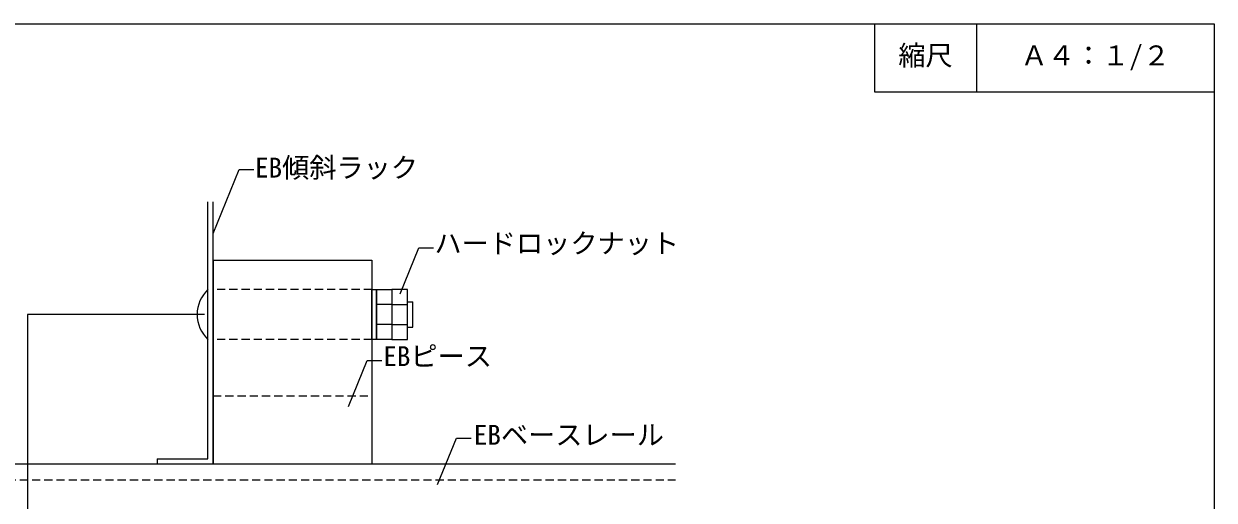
# Model space of a CAD drawing. Units: millimetres on the paper. Extents: x -135 to 135, y -94 to 92.
# Drawn here: x -40.2 to 135, y 21.9 to 92 of the extents above; entities that cross this region are included whole.
import ezdxf
from ezdxf.enums import TextEntityAlignment as Align

# ---------------------------------------------------------------- set-up
doc = ezdxf.new("R2010")
doc.units = ezdxf.units.MM
doc.linetypes.add('DASHED1', pattern=[1.8, 1.2, -0.6])
for name, color, linetype, lineweight in [('0-0', 7, 'Continuous', 18), ('1-6_アンカ__類', 7, 'Continuous', 9), ('1-8_下地など', 7, 'Continuous', 18), ('1-A_元図__躯体', 7, 'Continuous', 18), ('E-0', 7, 'Continuous', 18)]:
    doc.layers.add(name, color=color, linetype=linetype, lineweight=lineweight)
doc.layers.add('E-E', color=7, linetype='Continuous')
doc.styles.add('ＭＳ ゴシック', font='')
doc.styles.get('ＭＳ ゴシック').set_extended_font_data('MS Gothic')

msp = doc.modelspace()

# ---------------------------------------------------------------- linework, layer by layer
at = {"layer": '0-0'}
msp.add_line((100, 92), (100, 82), dxfattribs=at)
for points in [[(-135, 92), (135, 92), (135, -88), (-135, -88)], [(85, 92), (85, 82), (135, 82)]]:
    msp.add_lwpolyline(points, dxfattribs=at)
at = {"layer": '1-6_アンカ__類', "linetype": 'DASHED1', "lineweight": 18}
for p, q in [((11.027, 52.887), (-12.36, 52.887)), ((11.027, 45.535), (-12.36, 45.535))]:
    msp.add_line(p, q, dxfattribs=at)
at = {"layer": '1-6_アンカ__類', "lineweight": 18}
for p, q in [((11.027, 45.535), (11.027, 52.896)), ((11.027, 52.896), (11.698, 52.896)), ((11.698, 52.896), (11.698, 45.535)), ((13.971, 52.896), (13.971, 45.535)), ((13.971, 52.896), (13.971, 45.535)), ((13.971, 51.049), (13.971, 47.345)), ((13.971, 51.049), (13.971, 47.345)), ((16.244, 51.049), (17.041, 51.049)), ((17.041, 47.345), (17.041, 51.049)), ((13.971, 50.681), (11.698, 50.681)), ((13.971, 50.681), (16.244, 50.681)), ((13.971, 47.75), (11.698, 47.75)), ((13.971, 47.75), (16.244, 47.75)), ((16.244, 47.345), (17.041, 47.345)), ((11.698, 45.535), (11.027, 45.535)), ((13.971, 45.535), (11.698, 45.535)), ((13.971, 45.535), (16.244, 45.535))]:
    msp.add_line(p, q, dxfattribs=at)
for points in [[(11.698, 45.535), (11.698, 52.896), (13.971, 52.896)], [(16.244, 45.535), (16.244, 52.896), (13.971, 52.896)]]:
    msp.add_lwpolyline(points, dxfattribs=at)
msp.add_arc((-9.698, 49.211), 5.015, 132.865, 227.135, dxfattribs=at)
msp.add_arc((-9.698, 49.211), 5.015, 132.865, 227.135, dxfattribs=at)
at = {"layer": '1-8_下地など'}
for p, q in [((-13.11, 27.962), (-13.11, 65.782)), ((-12.36, 27.212), (-12.36, 65.782)), ((-12.36, 57.212), (11.027, 57.212)), ((-12.36, 57.212), (-12.36, 27.212)), ((11.027, 57.212), (11.027, 27.212)), ((-53.411, 27.211), (55.689, 27.211)), ((-20.61, 27.962), (-13.11, 27.962)), ((-20.61, 27.962), (-20.61, 27.212)), ((-20.61, 27.212), (-12.36, 27.212))]:
    msp.add_line(p, q, dxfattribs=at)
at = {"layer": '1-8_下地など', "linetype": 'DASHED1'}
for p, q in [((-12.36, 37.211), (11.027, 37.211)), ((-53.411, 24.885), (55.689, 24.885))]:
    msp.add_line(p, q, dxfattribs=at)
at = {"layer": '1-A_元図__躯体'}
msp.add_lwpolyline([(-13.63, 49.211), (-39.662, 49.211), (-39.662, -22.289)], dxfattribs=at)
at = {"layer": 'E-0'}
for p, q in [((-12.36, 61.128), (-8.502, 70.572)), ((-8.502, 70.572), (-6.337, 70.572)), ((15.169, 52.249), (17.944, 59.041)), ((17.944, 59.041), (20.109, 59.041)), ((7.561, 35.662), (10.336, 42.454)), ((10.336, 42.454), (12.501, 42.454)), ((20.688, 24.192), (23.463, 30.984)), ((23.463, 30.984), (25.628, 30.984))]:
    msp.add_line(p, q, dxfattribs=at)

# ---------------------------------------------------------------- texts
at = {"layer": 'E-0', "style": 'ＭＳ ゴシック'}
for s, p in [('EB傾斜ラック', (-6.191, 68.48)), ('ハードロックナット', (20.223, 57.341)), ('EBピース', (12.698, 40.725)), ('EBベースレール', (26.016, 29.139))]:
    msp.add_text(s, height=2.933, dxfattribs=at).set_placement(p, align=Align.BOTTOM_LEFT)
at = {"layer": 'E-E', "style": 'ＭＳ ゴシック'}
for s, p in [('縮尺', (88.5, 85)), ('Ａ４：１/２', (106.5, 85))]:
    msp.add_text(s, height=2.933, dxfattribs=at).set_placement(p, align=Align.BOTTOM_LEFT)

doc.saveas('drawing.dxf')
